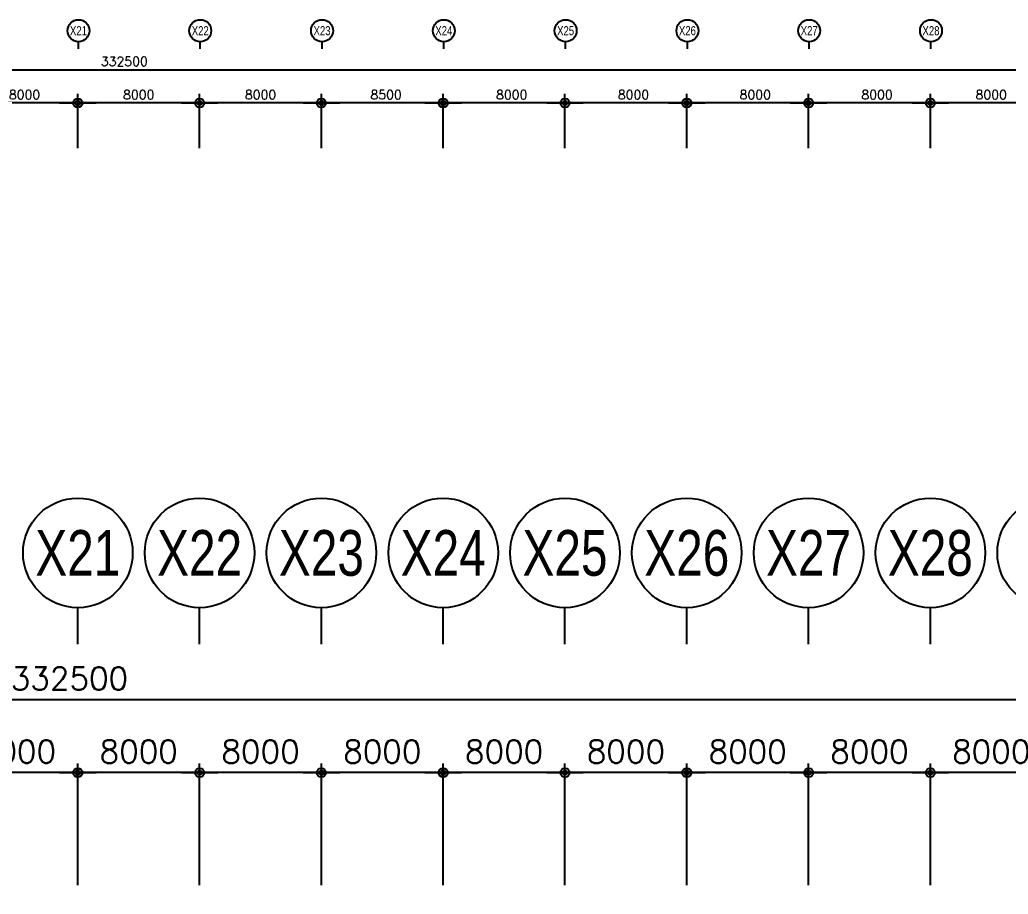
# Model space of a CAD drawing. Header units: millimetres. Extents: x -7614 to 421357, y 87385 to 341757.
# Drawn here: x 240355 to 305285, y 284311 to 341757 of the extents above; entities that cross this region are included whole.
import ezdxf
from ezdxf.enums import TextEntityAlignment as Align

# ---------------------------------------------------------------- set-up
doc = ezdxf.new("R2010")
doc.units = ezdxf.units.MM
doc.header["$LTSCALE"] = 600
doc.header["$MEASUREMENT"] = 0
doc.layers.get('0').update_dxf_attribs({"linetype": 'CONTINUOUS', "lineweight": 0})
doc.layers.get('DEFPOINTS').update_dxf_attribs({"linetype": 'CONTINUOUS'})
doc.layers.add('DIM', color=7, linetype='CONTINUOUS')
doc.layers.add('e-plan', color=9, linetype='CONTINUOUS')
doc.styles.add('htw', font='Dotum.ttf')
doc.styles.add('kiahn', font='romans.shx', dxfattribs={"bigfont": 'cadhs.shx'})
doc.styles.add('YS1-UNIT$0$kiahn', font='romans.shx', dxfattribs={"bigfont": 'WHGTXT.shx'})
doc.dimstyles.new('YS1-UNIT$0$KIAHN', dxfattribs={"dimscale": 0.5, "dimtxt": 2.5, "dimasz": 1, "dimexe": 1, "dimexo": 1, "dimgap": 1, "dimtad": 1, "dimdec": 0, "dimzin": 1, "dimdsep": 46, "dimtxsty": 'YS1-UNIT$0$kiahn', "dimblk1": 'YS1-UNIT$0$DIMDOT', "dimblk2": 'YS1-UNIT$0$DIMDOT', "dimsah": 1, "dimcen": 0, "dimadec": 0, "dimazin": 0, "dimtfac": 1, "dimtdec": 0, "dimtix": 1, "dimtmove": 2, "dimatfit": 3, "dimldrblk": 'YS1-UNIT$0$DIMDOT', "dimfxl": 1, "dimtolj": 1, "dimtzin": 1, "dimarcsym": 0})

# ---------------------------------------------------------------- blocks, each defined once
blk = doc.blocks.new('YS1-UNIT$0$DIMDOT')
blk.add_line((-2, 0), (2, 0))
for radius in [0.5, 0.25]:
    blk.add_circle((0, 0), radius)
blk = doc.blocks.new('*D36')
at = {"layer": 'DEFPOINTS', "color": 0, "transparency": 16777216}
for p in [(-178940, 34020), (-178940, 26034), (-170940, 26034)]:
    blk.add_point(p, dxfattribs=at)
at = {"layer": 'e-plan', "color": 0, "lineweight": -2, "transparency": 16777216}
for p, q in [((-178940, 26634), (-178940, 34620)), ((-170940, 26634), (-170940, 34620)), ((-171540, 34020), (-178340, 34020))]:
    blk.add_line(p, q, dxfattribs=at)
at = {"layer": 'e-plan', "color": 0, "lineweight": -2, "transparency": 16777216, "xscale": 600, "yscale": 600, "zscale": 600, "rotation": 180}
blk.add_blockref('YS1-UNIT$0$DIMDOT', (-178940, 34020), dxfattribs=at)
at = {"layer": 'e-plan', "color": 0, "lineweight": -2, "transparency": 16777216, "xscale": 600, "yscale": 600, "zscale": 600}
blk.add_blockref('YS1-UNIT$0$DIMDOT', (-170940, 34020), dxfattribs=at)
at = {"layer": 'e-plan', "color": 0, "transparency": 16777216, "insert": (-174940, 35402), "char_height": 1500, "attachment_point": 5, "style": 'kiahn'}
blk.add_mtext('\\A1;8000', dxfattribs=at)
blk = doc.blocks.new('*D37')
at = {"layer": 'DEFPOINTS', "color": 0, "transparency": 16777216}
for p in [(-154940, 34020), (-154940, 26034), (-146940, 26034)]:
    blk.add_point(p, dxfattribs=at)
at = {"layer": 'e-plan', "color": 0, "lineweight": -2, "transparency": 16777216}
for p, q in [((-154940, 26634), (-154940, 34620)), ((-146940, 26634), (-146940, 34620)), ((-147540, 34020), (-154340, 34020))]:
    blk.add_line(p, q, dxfattribs=at)
at = {"layer": 'e-plan', "color": 0, "lineweight": -2, "transparency": 16777216, "xscale": 600, "yscale": 600, "zscale": 600, "rotation": 180}
blk.add_blockref('YS1-UNIT$0$DIMDOT', (-154940, 34020), dxfattribs=at)
at = {"layer": 'e-plan', "color": 0, "lineweight": -2, "transparency": 16777216, "xscale": 600, "yscale": 600, "zscale": 600}
blk.add_blockref('YS1-UNIT$0$DIMDOT', (-146940, 34020), dxfattribs=at)
at = {"layer": 'e-plan', "color": 0, "transparency": 16777216, "insert": (-150940, 35402), "char_height": 1500, "attachment_point": 5, "style": 'kiahn'}
blk.add_mtext('\\A1;8000', dxfattribs=at)
blk = doc.blocks.new('*D38')
at = {"layer": 'DEFPOINTS', "color": 0, "transparency": 16777216}
for p in [(-170940, 34020), (-170940, 26034), (-162940, 26034)]:
    blk.add_point(p, dxfattribs=at)
at = {"layer": 'e-plan', "color": 0, "lineweight": -2, "transparency": 16777216}
for p, q in [((-170940, 26634), (-170940, 34620)), ((-162940, 26634), (-162940, 34620)), ((-163540, 34020), (-170340, 34020))]:
    blk.add_line(p, q, dxfattribs=at)
at = {"layer": 'e-plan', "color": 0, "lineweight": -2, "transparency": 16777216, "xscale": 600, "yscale": 600, "zscale": 600, "rotation": 180}
blk.add_blockref('YS1-UNIT$0$DIMDOT', (-170940, 34020), dxfattribs=at)
at = {"layer": 'e-plan', "color": 0, "lineweight": -2, "transparency": 16777216, "xscale": 600, "yscale": 600, "zscale": 600}
blk.add_blockref('YS1-UNIT$0$DIMDOT', (-162940, 34020), dxfattribs=at)
at = {"layer": 'e-plan', "color": 0, "transparency": 16777216, "insert": (-166940, 35402), "char_height": 1500, "attachment_point": 5, "style": 'kiahn'}
blk.add_mtext('\\A1;8000', dxfattribs=at)
blk = doc.blocks.new('*D39')
at = {"layer": 'DEFPOINTS', "color": 0, "transparency": 16777216}
for p in [(-162940, 34020), (-162940, 26034), (-154940, 26034)]:
    blk.add_point(p, dxfattribs=at)
at = {"layer": 'e-plan', "color": 0, "lineweight": -2, "transparency": 16777216}
for p, q in [((-162940, 26634), (-162940, 34620)), ((-154940, 26634), (-154940, 34620)), ((-155540, 34020), (-162340, 34020))]:
    blk.add_line(p, q, dxfattribs=at)
at = {"layer": 'e-plan', "color": 0, "lineweight": -2, "transparency": 16777216, "xscale": 600, "yscale": 600, "zscale": 600, "rotation": 180}
blk.add_blockref('YS1-UNIT$0$DIMDOT', (-162940, 34020), dxfattribs=at)
at = {"layer": 'e-plan', "color": 0, "lineweight": -2, "transparency": 16777216, "xscale": 600, "yscale": 600, "zscale": 600}
blk.add_blockref('YS1-UNIT$0$DIMDOT', (-154940, 34020), dxfattribs=at)
at = {"layer": 'e-plan', "color": 0, "transparency": 16777216, "insert": (-158940, 35402), "char_height": 1500, "attachment_point": 5, "style": 'kiahn'}
blk.add_mtext('\\A1;8000', dxfattribs=at)
blk = doc.blocks.new('*D40')
at = {"layer": 'DEFPOINTS', "color": 0, "transparency": 16777216}
for p in [(-146940, 34020), (-146940, 26034), (-138940, 26034)]:
    blk.add_point(p, dxfattribs=at)
at = {"layer": 'e-plan', "color": 0, "lineweight": -2, "transparency": 16777216}
for p, q in [((-146940, 26634), (-146940, 34620)), ((-138940, 26634), (-138940, 34620)), ((-139540, 34020), (-146340, 34020))]:
    blk.add_line(p, q, dxfattribs=at)
at = {"layer": 'e-plan', "color": 0, "lineweight": -2, "transparency": 16777216, "xscale": 600, "yscale": 600, "zscale": 600, "rotation": 180}
blk.add_blockref('YS1-UNIT$0$DIMDOT', (-146940, 34020), dxfattribs=at)
at = {"layer": 'e-plan', "color": 0, "lineweight": -2, "transparency": 16777216, "xscale": 600, "yscale": 600, "zscale": 600}
blk.add_blockref('YS1-UNIT$0$DIMDOT', (-138940, 34020), dxfattribs=at)
at = {"layer": 'e-plan', "color": 0, "transparency": 16777216, "insert": (-142940, 35402), "char_height": 1500, "attachment_point": 5, "style": 'kiahn'}
blk.add_mtext('\\A1;8000', dxfattribs=at)
blk = doc.blocks.new('*D41')
at = {"layer": 'DEFPOINTS', "color": 0, "transparency": 16777216}
for p in [(-138940, 34020), (-138940, 26034), (-130940, 26034)]:
    blk.add_point(p, dxfattribs=at)
at = {"layer": 'e-plan', "color": 0, "lineweight": -2, "transparency": 16777216}
for p, q in [((-138940, 26634), (-138940, 34620)), ((-130940, 26634), (-130940, 34620)), ((-131540, 34020), (-138340, 34020))]:
    blk.add_line(p, q, dxfattribs=at)
at = {"layer": 'e-plan', "color": 0, "lineweight": -2, "transparency": 16777216, "xscale": 600, "yscale": 600, "zscale": 600, "rotation": 180}
blk.add_blockref('YS1-UNIT$0$DIMDOT', (-138940, 34020), dxfattribs=at)
at = {"layer": 'e-plan', "color": 0, "lineweight": -2, "transparency": 16777216, "xscale": 600, "yscale": 600, "zscale": 600}
blk.add_blockref('YS1-UNIT$0$DIMDOT', (-130940, 34020), dxfattribs=at)
at = {"layer": 'e-plan', "color": 0, "transparency": 16777216, "insert": (-134940, 35402), "char_height": 1500, "attachment_point": 5, "style": 'kiahn'}
blk.add_mtext('\\A1;8000', dxfattribs=at)
blk = doc.blocks.new('*D42')
at = {"layer": 'DEFPOINTS', "color": 0, "transparency": 16777216}
for p in [(-130940, 34020), (-130940, 26034), (-122940, 26034)]:
    blk.add_point(p, dxfattribs=at)
at = {"layer": 'e-plan', "color": 0, "lineweight": -2, "transparency": 16777216}
for p, q in [((-130940, 26634), (-130940, 34620)), ((-122940, 26634), (-122940, 34620)), ((-123540, 34020), (-130340, 34020))]:
    blk.add_line(p, q, dxfattribs=at)
at = {"layer": 'e-plan', "color": 0, "lineweight": -2, "transparency": 16777216, "xscale": 600, "yscale": 600, "zscale": 600, "rotation": 180}
blk.add_blockref('YS1-UNIT$0$DIMDOT', (-130940, 34020), dxfattribs=at)
at = {"layer": 'e-plan', "color": 0, "lineweight": -2, "transparency": 16777216, "xscale": 600, "yscale": 600, "zscale": 600}
blk.add_blockref('YS1-UNIT$0$DIMDOT', (-122940, 34020), dxfattribs=at)
at = {"layer": 'e-plan', "color": 0, "transparency": 16777216, "insert": (-126940, 35402), "char_height": 1500, "attachment_point": 5, "style": 'kiahn'}
blk.add_mtext('\\A1;8000', dxfattribs=at)
blk = doc.blocks.new('*D44')
at = {"layer": 'DEFPOINTS', "color": 0, "transparency": 16777216}
for p in [(-122940, 34020), (-122940, 26034), (-114940, 26034)]:
    blk.add_point(p, dxfattribs=at)
at = {"layer": 'e-plan', "color": 0, "lineweight": -2, "transparency": 16777216}
for p, q in [((-122940, 26634), (-122940, 34620)), ((-114940, 26634), (-114940, 34620)), ((-115540, 34020), (-122340, 34020))]:
    blk.add_line(p, q, dxfattribs=at)
at = {"layer": 'e-plan', "color": 0, "lineweight": -2, "transparency": 16777216, "xscale": 600, "yscale": 600, "zscale": 600, "rotation": 180}
blk.add_blockref('YS1-UNIT$0$DIMDOT', (-122940, 34020), dxfattribs=at)
at = {"layer": 'e-plan', "color": 0, "lineweight": -2, "transparency": 16777216, "xscale": 600, "yscale": 600, "zscale": 600}
blk.add_blockref('YS1-UNIT$0$DIMDOT', (-114940, 34020), dxfattribs=at)
at = {"layer": 'e-plan', "color": 0, "transparency": 16777216, "insert": (-118940, 35402), "char_height": 1500, "attachment_point": 5, "style": 'kiahn'}
blk.add_mtext('\\A1;8000', dxfattribs=at)
blk = doc.blocks.new('*D45')
at = {"layer": 'DEFPOINTS', "color": 0, "transparency": 16777216}
for p in [(-114940, 34020), (-114940, 26034), (-106940, 26034)]:
    blk.add_point(p, dxfattribs=at)
at = {"layer": 'e-plan', "color": 0, "lineweight": -2, "transparency": 16777216}
for p, q in [((-114940, 26634), (-114940, 34620)), ((-106940, 26634), (-106940, 34620)), ((-107540, 34020), (-114340, 34020))]:
    blk.add_line(p, q, dxfattribs=at)
at = {"layer": 'e-plan', "color": 0, "lineweight": -2, "transparency": 16777216, "xscale": 600, "yscale": 600, "zscale": 600, "rotation": 180}
blk.add_blockref('YS1-UNIT$0$DIMDOT', (-114940, 34020), dxfattribs=at)
at = {"layer": 'e-plan', "color": 0, "lineweight": -2, "transparency": 16777216, "xscale": 600, "yscale": 600, "zscale": 600}
blk.add_blockref('YS1-UNIT$0$DIMDOT', (-106940, 34020), dxfattribs=at)
at = {"layer": 'e-plan', "color": 0, "transparency": 16777216, "insert": (-110940, 35402), "char_height": 1500, "attachment_point": 5, "style": 'kiahn'}
blk.add_mtext('\\A1;8000', dxfattribs=at)
blk = doc.blocks.new('b')
at = {"layer": 'DIM'}
blk.add_line((0, 0), (0, 4), dxfattribs=at)
blk.add_circle((0, 10), 6, dxfattribs=at)
blk = doc.blocks.new('*D63')
at = {"layer": 'DEFPOINTS', "color": 0, "transparency": 16777216}
for p in [(-5240, 38820), (-337740, 26034), (-5240, 26034)]:
    blk.add_point(p, dxfattribs=at)
at = {"layer": 'e-plan', "color": 0, "lineweight": -2, "transparency": 16777216}
for p, q in [((-337740, 26634), (-337740, 39420)), ((-5240, 26634), (-5240, 39420)), ((-337140, 38820), (-5840, 38820))]:
    blk.add_line(p, q, dxfattribs=at)
at = {"layer": 'e-plan', "color": 0, "lineweight": -2, "transparency": 16777216, "xscale": 600, "yscale": 600, "zscale": 600, "rotation": 180}
blk.add_blockref('YS1-UNIT$0$DIMDOT', (-337740, 38820), dxfattribs=at)
at = {"layer": 'e-plan', "color": 0, "lineweight": -2, "transparency": 16777216, "xscale": 600, "yscale": 600, "zscale": 600}
blk.add_blockref('YS1-UNIT$0$DIMDOT', (-5240, 38820), dxfattribs=at)
at = {"layer": 'e-plan', "color": 0, "transparency": 16777216, "insert": (-171490, 40203), "char_height": 1500, "attachment_point": 5, "style": 'kiahn'}
blk.add_mtext('\\A1;332500', dxfattribs=at)
blk = doc.blocks.new('A$C322519D2')
at = {"layer": 'e-plan', "xscale": 600, "yscale": 600, "zscale": 600}
for p in [(-170940, 42456.3), (-162940, 42456.3), (-154940, 42456.3), (-146940, 42456.3), (-138940, 42456.3), (-130940, 42456.3), (-122940, 42456.3), (-114940, 42456.3), (-106940, 42456.3)]:
    blk.add_blockref('b', p, dxfattribs=at)
at = {"layer": 'e-plan', "style": 'htw', "width": 0.8}
for s, p in [('X21', (-170940, 48456.3)), ('X22', (-162940, 48456.3)), ('X23', (-154940, 48456.3)), ('X24', (-146940, 48456.3)), ('X25', (-138940, 48456.3)), ('X26', (-130940, 48456.3)), ('X27', (-122940, 48456.3)), ('X28', (-114940, 48456.3))]:
    blk.add_text(s, height=3000, dxfattribs=at).set_placement(p, align=Align.MIDDLE_CENTER)
at = {"layer": 'e-plan'}
dim = blk.add_linear_dim(base=(-5240, 38819.6), p1=(-337740, 26034.3), p2=(-5240, 26034.3), angle=180, dimstyle='YS1-UNIT$0$KIAHN', override={"dimscale": 600, "dimtxsty": 'kiahn'}, dxfattribs=at)
dim.commit()
dim.dimension.update_dxf_attribs({"geometry": '*D63', "text_midpoint": (-171490, 40203.2)})
for base, p1, p2, picture, middle in [((-178940, 34019.6), (-170940, 26034.3), (-178940, 26034.3), '*D36', (-174940, 35402.2)), ((-170940, 34019.6), (-162940, 26034.3), (-170940, 26034.3), '*D38', (-166940, 35402.2)), ((-162940, 34019.6), (-154940, 26034.3), (-162940, 26034.3), '*D39', (-158940, 35402.2)), ((-154940, 34019.6), (-146940, 26034.3), (-154940, 26034.3), '*D37', (-150940, 35402.2)), ((-146940, 34019.6), (-138940, 26034.3), (-146940, 26034.3), '*D40', (-142940, 35402.2)), ((-138940, 34019.6), (-130940, 26034.3), (-138940, 26034.3), '*D41', (-134940, 35402.2)), ((-130940, 34019.6), (-122940, 26034.3), (-130940, 26034.3), '*D42', (-126940, 35402.2)), ((-122940, 34019.6), (-114940, 26034.3), (-122940, 26034.3), '*D44', (-118940, 35402.2)), ((-114940, 34019.6), (-106940, 26034.3), (-114940, 26034.3), '*D45', (-110940, 35402.2))]:
    dim = blk.add_linear_dim(base=base, p1=p1, p2=p2, dimstyle='YS1-UNIT$0$KIAHN', override={"dimscale": 600, "dimtxsty": 'kiahn'}, dxfattribs=at)
    dim.commit()
    dim.dimension.update_dxf_attribs({"geometry": picture, "text_midpoint": middle})

msp = doc.modelspace()

# ---------------------------------------------------------------- linework, layer by layer
at = {"layer": 'e-plan'}
for p, q in [((244211, 339837), (244211, 340317)), ((252211, 339837), (252211, 340317)), ((260211, 339837), (260211, 340317)), ((268211, 339837), (268211, 340317)), ((276211, 339837), (276211, 340317)), ((284211, 339837), (284211, 340317)), ((292211, 339837), (292211, 340317)), ((300211, 339837), (300211, 340317)), ((409270, 338455), (77970, 338455)), ((244170, 333327), (244170, 336892)), ((244170, 333327), (244170, 336892)), ((252170, 333327), (252170, 336892)), ((252170, 333327), (252170, 336892)), ((260170, 333327), (260170, 336892)), ((260170, 333327), (260170, 336892)), ((268170, 333327), (268170, 336892)), ((268170, 333327), (268170, 336892)), ((276170, 333327), (276170, 336892)), ((284170, 333327), (284170, 336892)), ((284170, 333327), (284170, 336892)), ((292170, 333327), (292170, 336892)), ((292170, 333327), (292170, 336892)), ((300170, 333327), (300170, 336892)), ((300170, 333327), (300170, 336892)), ((243570, 336292), (236770, 336292)), ((251570, 336292), (244770, 336292)), ((259570, 336292), (252770, 336292)), ((267570, 336292), (260770, 336292)), ((275570, 336292), (268770, 336292)), ((283570, 336292), (276770, 336292)), ((291570, 336292), (284770, 336292)), ((299570, 336292), (292770, 336292)), ((307570, 336292), (300770, 336292))]:
    msp.add_line(p, q, dxfattribs=at)
for centre in [(244211, 341037), (252211, 341037), (260211, 341037), (268211, 341037), (276211, 341037), (284211, 341037), (292211, 341037), (300211, 341037)]:
    msp.add_circle(centre, 720, dxfattribs=at)

# ---------------------------------------------------------------- block references
at = {"layer": 'e-plan', "xscale": 600, "yscale": 600, "zscale": 600, "rotation": 180}
for p in [(244170, 336292), (252170, 336292), (260170, 336292), (268170, 336292), (276170, 336292), (284170, 336292), (292170, 336292), (300170, 336292)]:
    msp.add_blockref('YS1-UNIT$0$DIMDOT', p, dxfattribs=at)
at = {"layer": 'e-plan', "xscale": 600, "yscale": 600, "zscale": 600}
for p in [(244170, 336292), (252170, 336292), (260170, 336292), (268170, 336292), (276170, 336292), (284170, 336292), (292170, 336292), (300170, 336292)]:
    msp.add_blockref('YS1-UNIT$0$DIMDOT', p, dxfattribs=at)
at = {"layer": 'e-plan'}
msp.add_blockref('A$C322519D2', (415110, 258277), dxfattribs=at)

# ---------------------------------------------------------------- texts
at = {"layer": 'e-plan', "style": 'htw', "width": 0.8}
for s, p in [('X21', (244211, 341037)), ('X22', (252211, 341037)), ('X23', (260211, 341037)), ('X24', (268211, 341037)), ('X25', (276211, 341037)), ('X26', (284211, 341037)), ('X27', (292211, 341037)), ('X28', (300211, 341037))]:
    msp.add_text(s, height=600, dxfattribs=at).set_placement(p, align=Align.MIDDLE_CENTER)
at = {"layer": 'e-plan', "char_height": 600, "attachment_point": 5, "style": 'kiahn'}
for s, insert in [('\\A1;332500', (247224, 339019)), ('\\A1;8000', (240670, 336832)), ('\\A1;8000', (248170, 336832)), ('\\A1;8000', (256170, 336832)), ('\\A1;8500', (264420, 336832)), ('\\A1;8000', (272670, 336832)), ('\\A1;8000', (280670, 336832)), ('\\A1;8000', (288670, 336832)), ('\\A1;8000', (296670, 336832)), ('\\A1;8000', (304170, 336832))]:
    msp.add_mtext(s, dxfattribs=dict(at, insert=insert))

doc.saveas('drawing.dxf')
